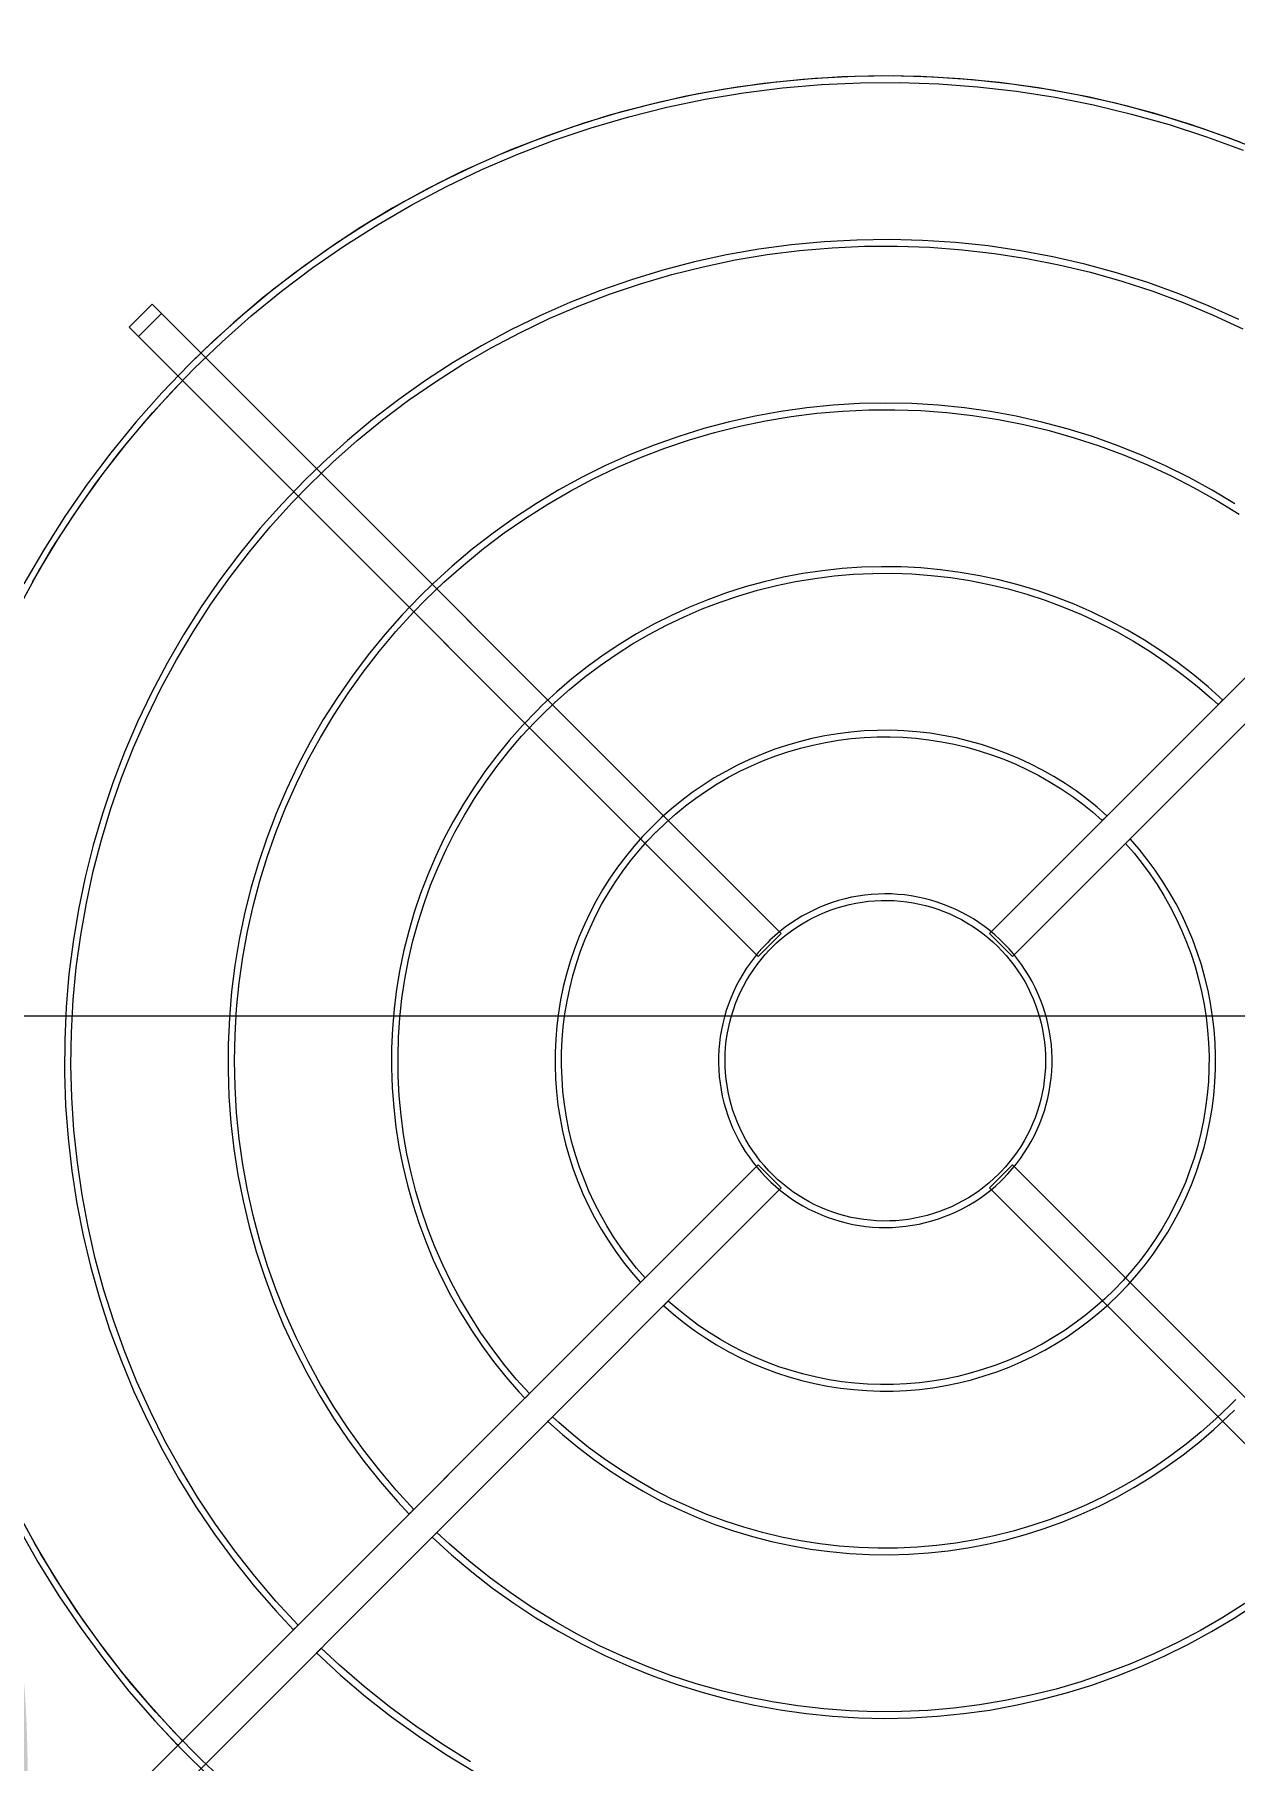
# Model space of a CAD drawing. Header units: millimetres. Extents: x -21807 to 17683, y 43568 to 60640.
# Drawn here: x -8079 to -7712, y 59233 to 59761 of the extents above; entities that cross this region are included whole.
import ezdxf

# ---------------------------------------------------------------- set-up
doc = ezdxf.new("R2010")
doc.units = ezdxf.units.MM
for name, color, linetype, lineweight in [('A-ANNO-DIMS', 7, 'Continuous', 9), ('A-ANNO-DIMS-110', 7, 'Continuous', 9), ('M-EQPM', 7, 'Continuous', 5)]:
    doc.layers.add(name, color=color, linetype=linetype, lineweight=lineweight)
doc.styles.add('Arial_1', font='arial.ttf', dxfattribs={"width": 0.8, "height": 220})
doc.dimstyles.new('AK_DIM_2_0_Arial', dxfattribs={"dimscale": 304.8, "dimtxt": 224.457068, "dimasz": 0.180446, "dimexe": 0.360892, "dimexo": 0.360892, "dimgap": 0.036089, "dimtad": 1, "dimdec": 0, "dimzin": 0, "dimdsep": 46, "dimtxsty": 'Arial_1', "dimblk1": 'OBLIQUE', "dimblk2": 'OBLIQUE', "dimsah": 1, "dimcen": 0.09, "dimadec": 0, "dimazin": 0, "dimtfac": 1, "dimtdec": 4, "dimtix": 1, "dimtmove": 0, "dimatfit": 3, "dimfxl": 1, "dimtvp": 1, "dimtolj": 1, "dimtzin": 0, "dimarcsym": 2})

# ---------------------------------------------------------------- blocks, each defined once
blk = doc.blocks.new('DanNong_VRV_1 QUẠT - OD-A-12_1-2147179-MẶT BẰNG HỆ THỐNG GIÓ THẢI')
at = {"layer": 'M-EQPM'}
for p, q in [((-178.72, 412.38), (-171.65, 419.45)), ((-171.65, 419.45), (-178.72, 412.38)), ((-171.65, 419.45), (20.68, 227.11)), ((-168.82, 416.62), (-171.65, 419.45)), ((84.32, 227.11), (276.65, 419.45)), ((-178.72, 412.38), (-175.9, 409.55)), ((13.61, 220.04), (-178.72, 412.38)), ((-168.82, 416.62), (-175.9, 409.55)), ((-168.82, 416.62), (-175.9, 409.55)), ((20.68, 227.11), (-168.82, 416.62)), ((273.82, 416.62), (84.32, 227.11)), ((283.72, 412.38), (91.39, 220.04)), ((-175.9, 409.55), (13.61, 220.04)), ((91.39, 220.04), (280.9, 409.55)), ((20.68, 227.11), (13.61, 220.04)), ((20.68, 227.11), (13.61, 220.04)), ((91.39, 220.04), (84.32, 227.11)), ((84.32, 227.11), (91.39, 220.04)), ((-178.72, -35.93), (13.61, 156.4)), ((13.61, 156.4), (-175.9, -33.1)), ((20.68, 149.33), (13.61, 156.4)), ((13.61, 156.4), (20.68, 149.33)), ((91.39, 156.4), (84.32, 149.33)), ((91.39, 156.4), (84.32, 149.33)), ((280.9, -33.1), (91.39, 156.4)), ((91.39, 156.4), (283.72, -35.93)), ((20.68, 149.33), (-171.65, -43)), ((-168.82, -40.17), (20.68, 149.33)), ((276.65, -43), (84.32, 149.33)), ((84.32, 149.33), (273.82, -40.17))]:
    blk.add_line(p, q, dxfattribs=at)
at = {"layer": 'M-EQPM', "flags": 128}
for points in [[(168.66, 465.91), (157.46, 470.33), (146.1, 474.3), (134.58, 477.81), (122.94, 480.87), (111.18, 483.45), (99.32, 485.56), (87.4, 487.19), (75.41, 488.35), (63.39, 489.03), (51.35, 489.22), (39.32, 488.93), (27.3, 488.17), (15.33, 486.92), (3.41, 485.19), (-8.42, 482.99), (-20.16, 480.32), (-31.78, 477.18), (-43.27, 473.58), (-54.61, 469.52), (-65.77, 465.01), (-76.74, 460.06), (-87.51, 454.68), (-98.05, 448.87), (-108.36, 442.64), (-118.4, 436), (-128.17, 428.97), (-137.66, 421.55), (-146.83, 413.76), (-155.69, 405.61), (-160.34, 401.06)], [(168.66, 465.91), (157.46, 470.33), (146.1, 474.3), (134.58, 477.81), (122.94, 480.87), (111.18, 483.45), (99.32, 485.56), (87.4, 487.19), (75.41, 488.35), (63.39, 489.03), (51.35, 489.22), (39.32, 488.93), (27.3, 488.17), (15.33, 486.92), (3.41, 485.19), (-8.42, 482.99), (-20.16, 480.32), (-31.78, 477.18), (-43.27, 473.58), (-54.61, 469.52), (-65.77, 465.01), (-76.74, 460.06), (-87.51, 454.68), (-98.05, 448.87), (-108.36, 442.64), (-118.4, 436), (-128.17, 428.97), (-137.66, 421.55), (-146.83, 413.76), (-155.69, 405.61), (-160.34, 401.06)], [(161.01, 468.98), (149.69, 473.1), (138.22, 476.76), (126.61, 479.96), (114.89, 482.69), (103.06, 484.95), (91.16, 486.73), (79.19, 488.04), (67.18, 488.86), (55.14, 489.21), (43.11, 489.08), (31.08, 488.46), (19.09, 487.36), (7.16, 485.79), (-4.71, 483.74), (-16.48, 481.21), (-28.14, 478.22), (-39.67, 474.76), (-51.06, 470.85), (-62.27, 466.48), (-73.31, 461.67), (-84.14, 456.42), (-94.76, 450.74), (-105.14, 444.64), (-115.27, 438.13), (-125.13, 431.22), (-134.7, 423.93), (-143.98, 416.25), (-152.94, 408.21), (-160.34, 401.06)], [(-158.92, 399.65), (-150.3, 407.93), (-141.35, 415.87), (-132.09, 423.44), (-122.54, 430.63), (-112.71, 437.44), (-102.61, 443.84), (-92.26, 449.84), (-81.68, 455.42), (-70.89, 460.57), (-59.9, 465.29), (-48.73, 469.56), (-37.4, 473.39), (-25.93, 476.75), (-14.32, 479.66), (-2.62, 482.1), (9.18, 484.07), (21.04, 485.56), (32.96, 486.58), (44.91, 487.13), (56.87, 487.19), (68.82, 486.78), (80.74, 485.89), (92.62, 484.52), (104.44, 482.68), (116.17, 480.36), (127.81, 477.58), (139.32, 474.34), (150.69, 470.64), (161.9, 466.49)], [(-158.92, 399.65), (-150.3, 407.93), (-141.35, 415.87), (-132.09, 423.44), (-122.54, 430.63), (-112.71, 437.44), (-102.61, 443.84), (-92.26, 449.84), (-81.68, 455.42), (-70.89, 460.57), (-59.9, 465.29), (-48.73, 469.56), (-37.4, 473.39), (-25.93, 476.75), (-14.32, 479.66), (-2.62, 482.1), (9.18, 484.07), (21.04, 485.56), (32.96, 486.58), (44.91, 487.13), (56.87, 487.19), (68.82, 486.78), (80.74, 485.89), (92.62, 484.52), (104.44, 482.68), (116.17, 480.36), (127.81, 477.58), (139.32, 474.34), (150.69, 470.64), (161.9, 466.49)], [(-158.92, 399.65), (-150.3, 407.93), (-141.35, 415.87), (-132.09, 423.44), (-122.54, 430.63), (-112.71, 437.44), (-102.61, 443.84), (-92.26, 449.84), (-81.68, 455.42), (-70.89, 460.57), (-59.9, 465.29), (-48.73, 469.56), (-37.4, 473.39), (-25.93, 476.75), (-14.32, 479.66), (-2.62, 482.1), (9.18, 484.07), (21.04, 485.56), (32.96, 486.58), (44.91, 487.13), (56.87, 487.19), (68.82, 486.78), (80.74, 485.89), (92.62, 484.52), (104.44, 482.68), (116.17, 480.36), (127.81, 477.58), (139.32, 474.34), (150.69, 470.64), (161.9, 466.49)], [(160.65, 414.73), (151.51, 418.87), (142.21, 422.64), (132.76, 426.04), (123.19, 429.06), (113.5, 431.7), (103.71, 433.94), (93.85, 435.79), (83.91, 437.25), (73.93, 438.31), (63.91, 438.96), (53.87, 439.22), (43.84, 439.07), (33.81, 438.53), (23.82, 437.58), (13.87, 436.23), (3.98, 434.49), (-5.83, 432.35), (-15.54, 429.82), (-25.15, 426.91), (-34.63, 423.61), (-43.98, 419.94), (-53.17, 415.9), (-62.19, 411.49), (-71.02, 406.72), (-79.66, 401.61), (-88.09, 396.15), (-96.29, 390.37), (-104.26, 384.25), (-111.97, 377.83), (-119.42, 371.1), (-124.98, 365.71)], [(-123.57, 364.29), (-116.39, 371.19), (-108.94, 377.8), (-101.23, 384.1), (-93.27, 390.09), (-85.08, 395.76), (-76.67, 401.1), (-68.05, 406.09), (-59.25, 410.74), (-50.26, 415.03), (-41.11, 418.96), (-31.8, 422.52), (-22.37, 425.7), (-12.81, 428.5), (-3.15, 430.92), (6.6, 432.96), (16.42, 434.6), (26.3, 435.84), (36.23, 436.69), (46.18, 437.14), (56.14, 437.2), (66.09, 436.85), (76.02, 436.11), (85.91, 434.97), (95.76, 433.44), (105.53, 431.51), (115.21, 429.2), (124.8, 426.5), (134.27, 423.41), (143.61, 419.96), (152.8, 416.13), (161.84, 411.93)], [(-160.34, 401.06), (-168.68, 392.38), (-176.67, 383.37), (-184.29, 374.05), (-191.53, 364.43), (-198.38, 354.53), (-204.83, 344.37), (-210.87, 333.95)], [(-212.43, 45.34), (-206.5, 34.86), (-200.16, 24.63), (-193.42, 14.66), (-186.28, 4.96), (-178.76, -4.44), (-170.87, -13.54), (-163.85, -21.05)], [(-160.34, 401.06), (-168.68, 392.38), (-176.67, 383.37), (-184.29, 374.05), (-191.53, 364.43), (-198.38, 354.53), (-204.83, 344.37), (-210.87, 333.95)], [(-212.43, 45.34), (-206.5, 34.86), (-200.16, 24.63), (-193.42, 14.66), (-186.28, 4.96), (-178.76, -4.44), (-170.87, -13.54), (-162.62, -22.31), (-154.03, -30.74)], [(-160.34, 401.06), (-168.68, 392.38), (-176.67, 383.37), (-184.29, 374.05), (-191.53, 364.43), (-198.38, 354.53), (-204.83, 344.37), (-210.87, 333.95)], [(-212.43, 45.34), (-206.5, 34.86), (-200.16, 24.63), (-193.42, 14.66), (-186.28, 4.96), (-178.76, -4.44), (-170.87, -13.54), (-162.62, -22.31), (-154.03, -30.74)], [(-147.92, -33.66), (-156.63, -25.47), (-165.01, -16.94), (-173.04, -8.08), (-180.71, 1.1), (-188, 10.58), (-194.92, 20.33), (-201.43, 30.36), (-207.54, 40.64), (-213.23, 51.16)], [(-212.18, 327.3), (-206.41, 337.78), (-200.22, 348.01), (-193.63, 357.99), (-186.65, 367.7), (-179.28, 377.12), (-171.54, 386.23), (-163.44, 395.03), (-158.92, 399.65)], [(-147.92, -33.66), (-156.63, -25.47), (-165.01, -16.94), (-173.04, -8.08), (-180.71, 1.1), (-188, 10.58), (-194.92, 20.33), (-201.43, 30.36), (-207.54, 40.64), (-213.23, 51.16)], [(-212.18, 327.3), (-206.41, 337.78), (-200.22, 348.01), (-193.63, 357.99), (-186.65, 367.7), (-179.28, 377.12), (-171.54, 386.23), (-163.44, 395.03), (-158.92, 399.65)], [(-162.43, -19.64), (-170.57, -10.88), (-178.35, -1.8), (-185.77, 7.59), (-192.8, 17.26), (-199.44, 27.21), (-205.68, 37.41), (-211.5, 47.86)], [(-208.26, 334.53), (-202.2, 344.84), (-195.73, 354.9), (-188.87, 364.7), (-181.62, 374.21), (-173.99, 383.42), (-166, 392.32), (-158.92, 399.65)], [(159.36, 358.47), (152.46, 362.6), (145.41, 366.46), (138.21, 370.03), (130.87, 373.32), (123.4, 376.3), (115.83, 378.99), (108.15, 381.37), (100.38, 383.44), (92.53, 385.2), (84.63, 386.64), (76.67, 387.76), (68.67, 388.57), (60.64, 389.06), (52.6, 389.22), (44.57, 389.07), (36.54, 388.59), (28.54, 387.79), (20.58, 386.67), (12.67, 385.24), (4.82, 383.49), (-2.95, 381.42), (-10.63, 379.05), (-18.21, 376.37), (-25.68, 373.4), (-33.02, 370.12), (-40.22, 366.56), (-47.28, 362.71), (-54.18, 358.58), (-60.91, 354.17), (-67.45, 349.51), (-73.81, 344.58), (-79.96, 339.4), (-85.9, 333.99), (-89.63, 330.35)], [(-88.21, 328.94), (-82.47, 334.45), (-76.52, 339.73), (-70.36, 344.77), (-64, 349.56), (-57.45, 354.09), (-50.73, 358.35), (-43.85, 362.34), (-36.81, 366.06), (-29.62, 369.49), (-22.31, 372.63), (-14.88, 375.47), (-7.33, 378.01), (0.3, 380.26), (8.02, 382.19), (15.82, 383.81), (23.67, 385.12), (31.56, 386.12), (39.5, 386.8), (47.45, 387.16), (55.41, 387.2), (63.36, 386.93), (71.3, 386.33), (79.2, 385.42), (87.07, 384.2), (94.88, 382.66), (102.62, 380.81), (110.28, 378.65), (117.85, 376.19), (125.31, 373.42), (132.66, 370.36), (139.88, 367.01), (146.96, 363.37), (153.89, 359.46), (160.66, 355.26)], [(-124.98, 365.71), (-131.94, 358.47), (-138.6, 350.96), (-144.95, 343.18), (-150.99, 335.16), (-156.71, 326.91), (-162.09, 318.43), (-167.12, 309.75), (-171.8, 300.87), (-176.13, 291.81), (-180.09, 282.58), (-183.68, 273.2), (-186.89, 263.69), (-189.71, 254.06), (-192.15, 244.32), (-194.2, 234.49), (-195.85, 224.59), (-197.11, 214.63), (-197.96, 204.63), (-198.42, 194.6), (-198.47, 184.56), (-198.13, 174.52), (-197.38, 164.51), (-196.23, 154.54), (-194.68, 144.62), (-192.74, 134.77), (-190.41, 125.01), (-187.69, 115.34), (-184.58, 105.8), (-181.09, 96.38), (-177.23, 87.11), (-173.01, 78.01), (-168.42, 69.08), (-163.48, 60.34), (-158.19, 51.8), (-152.57, 43.49), (-146.62, 35.4), (-140.35, 27.56), (-133.77, 19.98), (-128.48, 14.31)], [(-127.07, 15.72), (-133.82, 23.04), (-140.28, 30.63), (-146.43, 38.46), (-152.26, 46.54), (-157.76, 54.84), (-162.93, 63.35), (-167.75, 72.07), (-172.22, 80.97), (-176.33, 90.04), (-180.07, 99.27), (-183.44, 108.64), (-186.43, 118.14), (-189.05, 127.75), (-191.27, 137.46), (-193.11, 147.25), (-194.55, 157.1), (-195.59, 167), (-196.24, 176.94), (-196.5, 186.9), (-196.35, 196.86), (-195.81, 206.8), (-194.86, 216.72), (-193.53, 226.59), (-191.8, 236.39), (-189.67, 246.12), (-187.17, 255.76), (-184.27, 265.29), (-181, 274.7), (-177.36, 283.97), (-173.34, 293.08), (-168.97, 302.03), (-164.24, 310.8), (-159.17, 319.36), (-153.75, 327.72), (-148.01, 335.86), (-141.95, 343.76), (-135.57, 351.41), (-128.89, 358.8), (-123.57, 364.29)], [(155.68, 298.47), (151.19, 302.51), (146.54, 306.37), (141.74, 310.03), (136.8, 313.5), (131.72, 316.77), (126.51, 319.84), (121.19, 322.69), (115.76, 325.33), (110.23, 327.75), (104.6, 329.95), (98.89, 331.92), (93.11, 333.66), (87.26, 335.17), (81.36, 336.44), (75.41, 337.48), (69.42, 338.27), (63.4, 338.83), (57.37, 339.14), (51.33, 339.22), (45.3, 339.05), (39.27, 338.64), (33.27, 337.99), (27.29, 337.1), (21.36, 335.98), (15.48, 334.61), (9.65, 333.02), (3.9, 331.19), (-1.78, 329.13), (-7.37, 326.84), (-12.87, 324.34), (-18.26, 321.62), (-23.54, 318.68), (-28.69, 315.53), (-33.72, 312.19), (-38.61, 308.64), (-43.35, 304.9), (-47.94, 300.97), (-52.37, 296.87), (-54.27, 295)], [(-52.86, 293.58), (-48.56, 297.71), (-44.1, 301.66), (-39.49, 305.44), (-34.73, 309.02), (-29.83, 312.41), (-24.8, 315.61), (-19.64, 318.59), (-14.37, 321.38), (-8.99, 323.94), (-3.51, 326.29), (2.05, 328.42), (7.7, 330.33), (13.42, 332.01), (19.2, 333.45), (25.03, 334.67), (30.91, 335.65), (36.82, 336.4), (42.76, 336.9), (48.72, 337.17), (54.68, 337.21), (60.63, 337), (66.57, 336.56), (72.5, 335.87), (78.38, 334.96), (84.23, 333.8), (90.03, 332.42), (95.76, 330.8), (101.43, 328.96), (107.02, 326.89), (112.52, 324.6), (117.93, 322.09), (123.23, 319.37), (128.42, 316.43), (133.48, 313.29), (138.42, 309.96), (143.22, 306.42), (147.87, 302.7), (152.37, 298.8), (154.26, 297.06)], [(-89.63, 330.35), (-95.2, 324.55), (-100.53, 318.54), (-105.62, 312.31), (-110.46, 305.89), (-115.03, 299.28), (-119.34, 292.49), (-123.37, 285.54), (-127.12, 278.43), (-130.59, 271.17), (-133.76, 263.78), (-136.63, 256.28), (-139.2, 248.66), (-141.46, 240.94), (-143.42, 233.14), (-145.06, 225.27), (-146.38, 217.34), (-147.38, 209.37), (-148.07, 201.36), (-148.44, 193.33), (-148.48, 185.29), (-148.2, 177.25), (-147.6, 169.24), (-146.68, 161.25), (-145.44, 153.31), (-143.89, 145.42), (-142.02, 137.6), (-139.84, 129.86), (-137.35, 122.22), (-134.56, 114.68), (-131.47, 107.25), (-128.09, 99.96), (-124.41, 92.81), (-120.45, 85.81), (-116.22, 78.98), (-111.72, 72.32), (-106.95, 65.84), (-101.93, 59.57), (-96.66, 53.49), (-93.12, 49.67)], [(-91.71, 51.09), (-97.07, 56.96), (-102.2, 63.05), (-107.08, 69.34), (-111.71, 75.81), (-116.08, 82.47), (-120.17, 89.3), (-123.99, 96.28), (-127.52, 103.41), (-130.77, 110.68), (-133.72, 118.07), (-136.38, 125.57), (-138.74, 133.18), (-140.78, 140.87), (-142.52, 148.63), (-143.95, 156.47), (-145.06, 164.35), (-145.86, 172.27), (-146.34, 180.21), (-146.5, 188.17), (-146.34, 196.13), (-145.87, 204.07), (-145.08, 211.99), (-143.97, 219.87), (-142.54, 227.71), (-140.81, 235.47), (-138.76, 243.17), (-136.41, 250.77), (-133.76, 258.27), (-130.81, 265.67), (-127.57, 272.94), (-124.04, 280.07), (-120.22, 287.06), (-116.13, 293.88), (-111.77, 300.54), (-107.15, 307.02), (-102.27, 313.31), (-97.14, 319.4), (-91.78, 325.28), (-88.21, 328.94)], [(-54.27, 295), (-58.46, 290.64), (-62.46, 286.12), (-66.29, 281.45), (-69.92, 276.62), (-73.36, 271.65), (-76.59, 266.56), (-79.62, 261.33), (-82.44, 255.99), (-85.04, 250.54), (-87.42, 244.99), (-89.58, 239.35), (-91.51, 233.62), (-93.21, 227.83), (-94.68, 221.97), (-95.91, 216.06), (-96.91, 210.1), (-97.66, 204.11), (-98.18, 198.09), (-98.45, 192.06), (-98.48, 186.02), (-98.27, 179.98), (-97.82, 173.96), (-97.13, 167.96), (-96.2, 161.99), (-95.04, 156.07), (-93.63, 150.19), (-91.99, 144.38), (-90.13, 138.64), (-88.03, 132.97), (-85.71, 127.4), (-83.16, 121.92), (-80.4, 116.55), (-77.43, 111.29), (-74.25, 106.15), (-70.87, 101.15), (-67.29, 96.29), (-63.51, 91.57), (-59.56, 87.01), (-57.75, 85.04)], [(-56.34, 86.46), (-60.32, 90.89), (-64.12, 95.48), (-67.73, 100.22), (-71.16, 105.1), (-74.38, 110.11), (-77.41, 115.25), (-80.22, 120.5), (-82.82, 125.86), (-85.21, 131.32), (-87.37, 136.87), (-89.31, 142.51), (-91.03, 148.22), (-92.51, 153.99), (-93.77, 159.81), (-94.79, 165.69), (-95.57, 171.59), (-96.12, 177.53), (-96.42, 183.48), (-96.5, 189.44), (-96.33, 195.4), (-95.92, 201.34), (-95.28, 207.27), (-94.4, 213.16), (-93.28, 219.02), (-91.94, 224.82), (-90.36, 230.57), (-88.55, 236.25), (-86.52, 241.85), (-84.26, 247.36), (-81.79, 252.79), (-79.1, 258.1), (-76.2, 263.31), (-73.09, 268.4), (-69.78, 273.36), (-66.28, 278.18), (-62.59, 282.86), (-58.71, 287.38), (-54.66, 291.75), (-52.86, 293.58)], [(120.29, 263.09), (117.25, 265.74), (114.09, 268.27), (110.84, 270.67), (107.5, 272.93), (104.07, 275.06), (100.56, 277.06), (96.96, 278.91), (93.3, 280.61), (89.58, 282.17), (85.79, 283.58), (81.95, 284.83), (78.06, 285.93), (74.13, 286.88), (70.17, 287.66), (66.18, 288.29), (62.17, 288.76), (58.14, 289.06), (54.1, 289.21), (50.06, 289.19), (46.03, 289.01), (42, 288.68), (37.99, 288.18), (34.01, 287.52), (30.05, 286.7), (26.13, 285.72), (22.25, 284.59), (18.43, 283.3), (14.65, 281.86), (10.94, 280.27), (7.29, 278.54), (3.71, 276.66), (0.22, 274.64), (-3.2, 272.48), (-6.52, 270.18), (-9.75, 267.76), (-12.88, 265.2), (-15.91, 262.53), (-18.83, 259.73), (-18.92, 259.64)], [(-17.5, 258.23), (-14.65, 260.97), (-11.69, 263.6), (-8.62, 266.1), (-5.46, 268.48), (-2.2, 270.74), (1.14, 272.86), (4.57, 274.85), (8.07, 276.69), (11.64, 278.4), (15.28, 279.96), (18.98, 281.38), (22.73, 282.64), (26.53, 283.76), (30.37, 284.72), (34.25, 285.53), (38.16, 286.18), (42.08, 286.67), (46.03, 287.01), (49.99, 287.19), (53.95, 287.21), (57.9, 287.07), (61.85, 286.78), (65.79, 286.33), (69.7, 285.72), (73.58, 284.95), (77.43, 284.03), (81.25, 282.96), (85.01, 281.73), (88.72, 280.36), (92.38, 278.83), (95.97, 277.17), (99.49, 275.36), (102.94, 273.41), (106.31, 271.32), (109.59, 269.11), (112.78, 266.76), (115.87, 264.29), (118.86, 261.69), (118.88, 261.67)], [(159.66, 84.69), (157.86, 82.86)], [(-18.92, 259.64), (-21.72, 256.73), (-24.4, 253.7), (-26.95, 250.58), (-29.38, 247.35), (-31.68, 244.03), (-33.85, 240.62), (-35.87, 237.12), (-37.76, 233.55), (-39.5, 229.9), (-41.09, 226.19), (-42.54, 222.42), (-43.83, 218.59), (-44.96, 214.71), (-45.95, 210.8), (-46.77, 206.84), (-47.43, 202.86), (-47.94, 198.85), (-48.28, 194.82), (-48.47, 190.79), (-48.49, 186.75), (-48.35, 182.71), (-48.05, 178.68), (-47.59, 174.67), (-46.96, 170.68), (-46.18, 166.71), (-45.24, 162.78), (-44.15, 158.9), (-42.9, 155.05), (-41.5, 151.27), (-39.94, 147.54), (-38.24, 143.87), (-36.4, 140.28), (-34.41, 136.76), (-32.28, 133.33), (-30.02, 129.98), (-27.62, 126.73), (-25.1, 123.57), (-22.45, 120.52), (-22.37, 120.43)], [(-20.95, 121.84), (-23.55, 124.83), (-26.02, 127.93), (-28.37, 131.11), (-30.59, 134.39), (-32.67, 137.76), (-34.62, 141.21), (-36.43, 144.73), (-38.1, 148.32), (-39.62, 151.97), (-41, 155.69), (-42.23, 159.45), (-43.3, 163.26), (-44.22, 167.11), (-44.99, 171), (-45.6, 174.91), (-46.05, 178.84), (-46.35, 182.79), (-46.49, 186.75), (-46.47, 190.71), (-46.29, 194.67), (-45.95, 198.61), (-45.46, 202.54), (-44.81, 206.45), (-44, 210.32), (-43.04, 214.16), (-41.93, 217.96), (-40.66, 221.72), (-39.25, 225.41), (-37.69, 229.05), (-35.98, 232.63), (-34.14, 236.13), (-32.15, 239.56), (-30.03, 242.9), (-27.78, 246.16), (-25.4, 249.32), (-22.89, 252.39), (-20.27, 255.35), (-17.52, 258.21), (-17.5, 258.23)], [(125.95, 254.6), (128.55, 251.61), (131.02, 248.52), (133.37, 245.33), (135.59, 242.05), (137.67, 238.69), (139.62, 235.24), (141.43, 231.72), (143.1, 228.13), (144.62, 224.47), (146, 220.76), (147.23, 216.99), (148.3, 213.18), (149.22, 209.33), (149.99, 205.45), (150.6, 201.53), (151.05, 197.6), (151.35, 193.65), (151.49, 189.69), (151.47, 185.74), (151.29, 181.78), (150.95, 177.83), (150.46, 173.91), (149.81, 170), (149, 166.12), (148.04, 162.28), (146.93, 158.48), (145.66, 154.73), (144.25, 151.03), (142.69, 147.39), (140.98, 143.82), (139.14, 140.31), (137.15, 136.89), (135.03, 133.54), (132.78, 130.29), (130.4, 127.12), (127.89, 124.06), (125.27, 121.09), (122.52, 118.24), (122.5, 118.22)], [(123.92, 116.8), (126.72, 119.72), (129.4, 122.74), (131.95, 125.87), (134.38, 129.1), (136.68, 132.42), (138.85, 135.83), (140.87, 139.32), (142.76, 142.9), (144.5, 146.54), (146.09, 150.25), (147.54, 154.03), (148.83, 157.85), (149.96, 161.73), (150.95, 165.65), (151.77, 169.6), (152.43, 173.59), (152.94, 177.6), (153.28, 181.62), (153.47, 185.66), (153.49, 189.7), (153.35, 193.73), (153.05, 197.76), (152.59, 201.78), (151.96, 205.77), (151.18, 209.73), (150.24, 213.66), (149.15, 217.55), (147.9, 221.39), (146.5, 225.18), (144.94, 228.91), (143.24, 232.57), (141.4, 236.17), (139.41, 239.68), (137.28, 243.12), (135.02, 246.46), (132.62, 249.72), (130.1, 252.87), (127.45, 255.92), (127.37, 256.02)], [(88.56, 152.16), (89.98, 153.63), (91.33, 155.16), (92.62, 156.74), (93.85, 158.37), (95.01, 160.04), (96.1, 161.77), (97.12, 163.53), (98.08, 165.33), (98.95, 167.18), (99.76, 169.05), (100.49, 170.96), (101.14, 172.89), (101.71, 174.85), (102.21, 176.82), (102.63, 178.82), (102.96, 180.83), (103.22, 182.86), (103.39, 184.89), (103.48, 186.93), (103.49, 188.97), (103.42, 191.01), (103.27, 193.04), (103.04, 195.07), (102.72, 197.08), (102.33, 199.08), (101.86, 201.07), (101.3, 203.03), (100.67, 204.97), (99.96, 206.88), (99.18, 208.77), (98.32, 210.62), (97.39, 212.43), (96.38, 214.21), (95.31, 215.94), (94.17, 217.63), (92.96, 219.27), (91.68, 220.87), (90.35, 222.41), (88.95, 223.89), (87.49, 225.32), (85.98, 226.69), (84.42, 228), (82.8, 229.25), (81.14, 230.42), (79.43, 231.54), (77.67, 232.58), (75.88, 233.55), (74.05, 234.45), (72.18, 235.27), (70.28, 236.02), (68.36, 236.69), (66.41, 237.29), (64.43, 237.81), (62.44, 238.24), (60.43, 238.6), (58.41, 238.88), (56.38, 239.07), (54.35, 239.19), (52.31, 239.22), (50.27, 239.17), (48.23, 239.04), (46.2, 238.83), (44.18, 238.54), (42.18, 238.17), (40.19, 237.71), (38.22, 237.18), (36.27, 236.57), (34.35, 235.88), (32.46, 235.12), (30.6, 234.28), (28.78, 233.37), (26.99, 232.38), (25.25, 231.33), (23.54, 230.2), (21.89, 229.01), (20.28, 227.76), (18.73, 226.44), (17.22, 225.06), (16.44, 224.28)], [(17.85, 222.87), (19.27, 224.23), (20.73, 225.53), (22.25, 226.77), (23.81, 227.95), (25.43, 229.06), (27.08, 230.11), (28.78, 231.1), (30.51, 232.01), (32.28, 232.86), (34.08, 233.63), (35.91, 234.33), (37.77, 234.96), (39.65, 235.51), (41.55, 235.98), (43.47, 236.38), (45.4, 236.71), (47.35, 236.95), (49.3, 237.12), (51.26, 237.21), (53.22, 237.22), (55.17, 237.15), (57.13, 237), (59.08, 236.78), (61.01, 236.48), (62.93, 236.1), (64.84, 235.64), (66.73, 235.11), (68.59, 234.51), (70.43, 233.82), (72.24, 233.07), (74.02, 232.25), (75.76, 231.35), (77.47, 230.39), (79.13, 229.35), (80.76, 228.26), (82.33, 227.09), (83.86, 225.87), (85.34, 224.59), (86.77, 223.24), (88.15, 221.84), (89.46, 220.39), (90.72, 218.89), (91.91, 217.34), (93.05, 215.74), (94.11, 214.09), (95.12, 212.41), (96.05, 210.68), (96.91, 208.92), (97.7, 207.13), (98.42, 205.31), (99.07, 203.46), (99.64, 201.58), (100.14, 199.69), (100.56, 197.77), (100.9, 195.84), (101.17, 193.9), (101.36, 191.95), (101.47, 190), (101.5, 188.04), (101.45, 186.08), (101.33, 184.12), (101.12, 182.17), (100.84, 180.23), (100.49, 178.31), (100.05, 176.39), (99.54, 174.5), (98.95, 172.63), (98.29, 170.79), (97.56, 168.97), (96.75, 167.18), (95.88, 165.43), (94.93, 163.71), (93.92, 162.04), (92.84, 160.4), (91.69, 158.81), (90.48, 157.27), (89.22, 155.77), (87.89, 154.33), (87.15, 153.57)], [(16.44, 224.28), (15.02, 222.81), (13.67, 221.29), (12.38, 219.71), (11.15, 218.08), (9.99, 216.4), (8.9, 214.68), (7.88, 212.91), (6.92, 211.11), (6.05, 209.27), (5.24, 207.39), (4.51, 205.49), (3.86, 203.56), (3.29, 201.6), (2.79, 199.62), (2.37, 197.62), (2.04, 195.61), (1.78, 193.59), (1.61, 191.56), (1.52, 189.52), (1.51, 187.48), (1.58, 185.44), (1.73, 183.41), (1.96, 181.38), (2.28, 179.36), (2.67, 177.36), (3.14, 175.38), (3.7, 173.41), (4.33, 171.47), (5.04, 169.56), (5.82, 167.68), (6.68, 165.83), (7.61, 164.01), (8.62, 162.24), (9.69, 160.5), (10.83, 158.81), (12.04, 157.17), (13.32, 155.58), (14.65, 154.04), (16.05, 152.55), (17.51, 151.12), (19.02, 149.75), (20.58, 148.44), (22.2, 147.2), (23.86, 146.02), (25.57, 144.91), (27.33, 143.87), (29.12, 142.9), (30.95, 142), (32.82, 141.17), (34.72, 140.42), (36.64, 139.75), (38.59, 139.16), (40.57, 138.64), (42.56, 138.2), (44.57, 137.84), (46.59, 137.57), (48.62, 137.37), (50.65, 137.26), (52.69, 137.22), (54.73, 137.27), (56.77, 137.4), (58.8, 137.61), (60.82, 137.91), (62.82, 138.28), (64.81, 138.73), (66.78, 139.26), (68.73, 139.87), (70.65, 140.56), (72.54, 141.32), (74.4, 142.16), (76.22, 143.08), (78.01, 144.06), (79.75, 145.12), (81.46, 146.24), (83.11, 147.43), (84.72, 148.69), (86.27, 150.01), (87.78, 151.39), (88.56, 152.16)], [(87.15, 153.57), (85.73, 152.22), (84.27, 150.92), (82.75, 149.68), (81.19, 148.5), (79.57, 147.38), (77.92, 146.33), (76.22, 145.35), (74.49, 144.43), (72.72, 143.59), (70.92, 142.82), (69.09, 142.12), (67.23, 141.49), (65.35, 140.94), (63.45, 140.46), (61.53, 140.06), (59.6, 139.74), (57.65, 139.49), (55.7, 139.33), (53.74, 139.24), (51.78, 139.23), (49.83, 139.3), (47.87, 139.44), (45.92, 139.67), (43.99, 139.97), (42.07, 140.35), (40.16, 140.8), (38.27, 141.33), (36.41, 141.94), (34.57, 142.62), (32.76, 143.37), (30.98, 144.2), (29.24, 145.09), (27.53, 146.06), (25.87, 147.09), (24.24, 148.19), (22.67, 149.35), (21.14, 150.58), (19.66, 151.86), (18.23, 153.2), (16.85, 154.6), (15.54, 156.05), (14.28, 157.56), (13.09, 159.11), (11.95, 160.71), (10.89, 162.35), (9.88, 164.04), (8.95, 165.76), (8.09, 167.52), (7.3, 169.31), (6.58, 171.14), (5.93, 172.99), (5.36, 174.86), (4.86, 176.76), (4.44, 178.67), (4.1, 180.6), (3.83, 182.54), (3.64, 184.49), (3.53, 186.45), (3.5, 188.41), (3.55, 190.37), (3.67, 192.32), (3.88, 194.27), (4.16, 196.21), (4.51, 198.14), (4.95, 200.05), (5.46, 201.94), (6.05, 203.81), (6.71, 205.66), (7.44, 207.48), (8.25, 209.26), (9.12, 211.01), (10.07, 212.73), (11.08, 214.41), (12.16, 216.04), (13.31, 217.63), (14.52, 219.18), (15.78, 220.67), (17.11, 222.11), (17.85, 222.87)], [(-15.29, 113.36), (-12.25, 110.71), (-9.09, 108.18), (-5.84, 105.78), (-2.5, 103.51), (0.93, 101.38), (4.44, 99.39), (8.04, 97.54), (11.7, 95.83), (15.42, 94.27), (19.21, 92.87), (23.05, 91.61), (26.94, 90.51), (30.87, 89.57), (34.83, 88.78), (38.82, 88.15), (42.83, 87.69), (46.86, 87.38), (50.9, 87.24), (54.94, 87.25), (58.97, 87.43), (63, 87.77), (67.01, 88.27), (70.99, 88.93), (74.95, 89.75), (78.87, 90.73), (82.75, 91.86), (86.57, 93.14), (90.35, 94.58), (94.06, 96.17), (97.71, 97.91), (101.29, 99.79), (104.78, 101.81), (108.2, 103.97), (111.52, 106.26), (114.75, 108.69), (117.88, 111.24), (120.91, 113.92), (123.83, 116.71), (123.92, 116.8)], [(122.5, 118.22), (119.65, 115.48), (116.69, 112.85), (113.62, 110.34), (110.46, 107.96), (107.2, 105.71), (103.86, 103.59), (100.43, 101.6), (96.93, 99.75), (93.36, 98.05), (89.72, 96.48), (86.02, 95.07), (82.27, 93.8), (78.47, 92.69), (74.63, 91.73), (70.75, 90.92), (66.84, 90.27), (62.92, 89.77), (58.97, 89.43), (55.01, 89.25), (51.05, 89.23), (47.1, 89.37), (43.15, 89.67), (39.21, 90.12), (35.3, 90.73), (31.42, 91.49), (27.57, 92.41), (23.75, 93.49), (19.99, 94.71), (16.28, 96.09), (12.62, 97.61), (9.03, 99.28), (5.51, 101.09), (2.06, 103.04), (-1.31, 105.12), (-4.59, 107.34), (-7.78, 109.69), (-10.87, 112.16), (-13.86, 114.75), (-13.88, 114.77)], [(-50.68, 77.97), (-46.19, 73.93), (-41.54, 70.08), (-36.74, 66.41), (-31.8, 62.94), (-26.72, 59.67), (-21.51, 56.61), (-16.19, 53.75), (-10.76, 51.11), (-5.23, 48.69), (0.4, 46.5), (6.11, 44.53), (11.89, 42.79), (17.74, 41.28), (23.64, 40.01), (29.59, 38.97), (35.58, 38.17), (41.6, 37.62), (47.63, 37.3), (53.67, 37.23), (59.7, 37.39), (65.73, 37.8), (71.73, 38.45), (77.71, 39.34), (83.64, 40.47), (89.52, 41.83), (95.35, 43.43), (101.1, 45.26), (106.78, 47.32), (112.37, 49.6), (117.87, 52.11), (123.26, 54.83), (128.54, 57.76), (133.69, 60.91), (138.72, 64.26), (143.61, 67.81), (148.35, 71.55), (152.94, 75.47), (157.37, 79.58), (159.27, 81.45)], [(157.86, 82.86), (153.56, 78.73), (149.1, 74.78), (144.49, 71.01), (139.73, 67.42), (134.83, 64.03), (129.8, 60.84), (124.64, 57.85), (119.37, 55.07), (113.99, 52.5), (108.51, 50.15), (102.95, 48.02), (97.3, 46.12), (91.58, 44.44), (85.8, 42.99), (79.97, 41.78), (74.09, 40.79), (68.18, 40.05), (62.24, 39.54), (56.28, 39.27), (50.32, 39.24), (44.37, 39.44), (38.43, 39.89), (32.5, 40.57), (26.62, 41.49), (20.77, 42.64), (14.97, 44.03), (9.24, 45.64), (3.57, 47.49), (-2.02, 49.56), (-7.52, 51.85), (-12.93, 54.36), (-18.23, 57.08), (-23.42, 60.01), (-28.48, 63.15), (-33.42, 66.49), (-38.22, 70.02), (-42.87, 73.74), (-47.37, 77.65), (-49.26, 79.39)], [(162.45, 22.36), (155.73, 18.09), (148.85, 14.1), (141.81, 10.39), (134.62, 6.96), (127.31, 3.82), (119.88, 0.98), (112.33, -1.57), (104.7, -3.81), (96.98, -5.74), (89.18, -7.37), (81.33, -8.68), (73.44, -9.67), (65.5, -10.35), (57.55, -10.71), (49.59, -10.76), (41.64, -10.48), (33.7, -9.89), (25.8, -8.98), (17.93, -7.75), (10.12, -6.21), (2.38, -4.36), (-5.28, -2.2), (-12.85, 0.26), (-20.31, 3.02), (-27.66, 6.08), (-34.88, 9.43), (-41.96, 13.07), (-48.89, 16.99), (-55.66, 21.18), (-62.25, 25.64), (-68.66, 30.36), (-74.88, 35.33), (-80.89, 40.55), (-84.63, 44.02)], [(-86.05, 42.6), (-80.11, 37.18), (-73.97, 32), (-67.62, 27.06), (-61.08, 22.39), (-54.36, 17.98), (-47.46, 13.84), (-40.41, 9.98), (-33.21, 6.41), (-25.87, 3.13), (-18.4, 0.14), (-10.83, -2.54), (-3.15, -4.92), (4.62, -6.99), (12.47, -8.75), (20.37, -10.19), (28.33, -11.32), (36.33, -12.13), (44.36, -12.61), (52.4, -12.78), (60.43, -12.62), (68.46, -12.14), (76.46, -11.34), (84.42, -10.23), (92.33, -8.79), (100.18, -7.04), (107.95, -4.98), (115.63, -2.61), (123.21, 0.07), (130.68, 3.05), (138.02, 6.32), (145.22, 9.89), (152.28, 13.74), (159.18, 17.87), (165.91, 22.27)], [(-121.41, 7.24), (-114.04, 0.43), (-106.39, -6.08), (-98.5, -12.28), (-90.36, -18.16), (-81.99, -23.71), (-73.41, -28.91)], [(-74.37, -26.03), (-82.83, -20.79), (-91.08, -15.21), (-99.1, -9.31), (-106.88, -3.09), (-114.4, 3.44), (-120, 8.65)]]:
    blk.add_lwpolyline(points, dxfattribs=at)
at = {"layer": 'M-EQPM'}
for points in [[(155.68, 298.47), (155.68, 298.47), (155.66, 298.45), (155.55, 298.35), (155.39, 298.19), (155.19, 297.99), (154.97, 297.77), (154.75, 297.54), (154.55, 297.34), (154.39, 297.18), (154.29, 297.08), (154.26, 297.06), (154.26, 297.06)], [(154.26, 297.06), (154.26, 297.06), (154.29, 297.08), (154.39, 297.18), (154.55, 297.34), (154.75, 297.54), (154.97, 297.77), (155.19, 297.99), (155.39, 298.19), (155.55, 298.35), (155.66, 298.45), (155.68, 298.47), (155.68, 298.47)], [(120.29, 263.09), (120.29, 263.09), (120.27, 263.07), (120.17, 262.96), (120.01, 262.8), (119.81, 262.6), (119.59, 262.38), (119.36, 262.16), (119.16, 261.96), (119, 261.8), (118.9, 261.7), (118.88, 261.67), (118.88, 261.67)], [(118.88, 261.67), (118.88, 261.67), (118.9, 261.7), (119, 261.8), (119.16, 261.96), (119.36, 262.16), (119.59, 262.38), (119.81, 262.6), (120.01, 262.8), (120.17, 262.96), (120.27, 263.07), (120.29, 263.09), (120.29, 263.09)], [(125.95, 254.6), (125.95, 254.6), (125.97, 254.62), (126.08, 254.73), (126.23, 254.89), (126.44, 255.09), (126.66, 255.31), (126.88, 255.53), (127.08, 255.73), (127.24, 255.89), (127.34, 255.99), (127.37, 256.02), (127.37, 256.02)], [(127.37, 256.02), (127.37, 256.02), (127.34, 255.99), (127.24, 255.89), (127.08, 255.73), (126.88, 255.53), (126.66, 255.31), (126.44, 255.09), (126.23, 254.89), (126.08, 254.73), (125.97, 254.62), (125.95, 254.6), (125.95, 254.6)], [(-20.95, 121.84), (-20.95, 121.84), (-20.97, 121.82), (-21.08, 121.72), (-21.23, 121.56), (-21.44, 121.36), (-21.66, 121.14), (-21.88, 120.91), (-22.08, 120.71), (-22.24, 120.55), (-22.34, 120.45), (-22.37, 120.43), (-22.37, 120.43)], [(-22.37, 120.43), (-22.37, 120.43), (-22.34, 120.45), (-22.24, 120.55), (-22.08, 120.71), (-21.88, 120.91), (-21.66, 121.14), (-21.44, 121.36), (-21.23, 121.56), (-21.08, 121.72), (-20.97, 121.82), (-20.95, 121.84), (-20.95, 121.84)], [(-15.29, 113.36), (-15.29, 113.36), (-15.27, 113.38), (-15.17, 113.48), (-15.01, 113.64), (-14.81, 113.84), (-14.59, 114.06), (-14.36, 114.29), (-14.16, 114.49), (-14, 114.65), (-13.9, 114.75), (-13.88, 114.77), (-13.88, 114.77)], [(-13.88, 114.77), (-13.88, 114.77), (-13.9, 114.75), (-14, 114.65), (-14.16, 114.49), (-14.36, 114.29), (-14.59, 114.06), (-14.81, 113.84), (-15.01, 113.64), (-15.17, 113.48), (-15.27, 113.38), (-15.29, 113.36), (-15.29, 113.36)], [(-56.34, 86.46), (-56.34, 86.46), (-56.36, 86.44), (-56.46, 86.33), (-56.62, 86.17), (-56.82, 85.97), (-57.04, 85.75), (-57.26, 85.53), (-57.47, 85.33), (-57.62, 85.17), (-57.73, 85.07), (-57.75, 85.04), (-57.75, 85.04)], [(-57.75, 85.04), (-57.75, 85.04), (-57.73, 85.07), (-57.62, 85.17), (-57.47, 85.33), (-57.26, 85.53), (-57.04, 85.75), (-56.82, 85.97), (-56.62, 86.17), (-56.46, 86.33), (-56.36, 86.44), (-56.34, 86.46), (-56.34, 86.46)], [(-50.68, 77.97), (-50.68, 77.97), (-50.66, 78), (-50.55, 78.1), (-50.39, 78.26), (-50.19, 78.46), (-49.97, 78.68), (-49.75, 78.9), (-49.55, 79.1), (-49.39, 79.26), (-49.29, 79.36), (-49.26, 79.39), (-49.26, 79.39)], [(-49.26, 79.39), (-49.26, 79.39), (-49.29, 79.36), (-49.39, 79.26), (-49.55, 79.1), (-49.75, 78.9), (-49.97, 78.68), (-50.19, 78.46), (-50.39, 78.26), (-50.55, 78.1), (-50.66, 78), (-50.68, 77.97), (-50.68, 77.97)], [(-91.71, 51.09), (-91.71, 51.09), (-91.73, 51.07), (-91.83, 50.96), (-91.99, 50.8), (-92.19, 50.6), (-92.41, 50.38), (-92.63, 50.16), (-92.84, 49.96), (-92.99, 49.8), (-93.1, 49.7), (-93.12, 49.67), (-93.12, 49.67)], [(-93.12, 49.67), (-93.12, 49.67), (-93.1, 49.7), (-92.99, 49.8), (-92.84, 49.96), (-92.63, 50.16), (-92.41, 50.38), (-92.19, 50.6), (-91.99, 50.8), (-91.83, 50.96), (-91.73, 51.07), (-91.71, 51.09), (-91.71, 51.09)], [(-86.05, 42.6), (-86.05, 42.6), (-86.03, 42.63), (-85.92, 42.73), (-85.76, 42.89), (-85.56, 43.09), (-85.34, 43.31), (-85.12, 43.53), (-84.92, 43.73), (-84.76, 43.89), (-84.66, 43.99), (-84.63, 44.02), (-84.63, 44.02)], [(-84.63, 44.02), (-84.63, 44.02), (-84.66, 43.99), (-84.76, 43.89), (-84.92, 43.73), (-85.12, 43.53), (-85.34, 43.31), (-85.56, 43.09), (-85.76, 42.89), (-85.92, 42.73), (-86.03, 42.63), (-86.05, 42.6), (-86.05, 42.6)], [(-127.07, 15.72), (-127.07, 15.72), (-127.09, 15.7), (-127.2, 15.6), (-127.35, 15.44), (-127.55, 15.24), (-127.78, 15.02), (-128, 14.79), (-128.2, 14.59), (-128.36, 14.44), (-128.46, 14.33), (-128.48, 14.31), (-128.48, 14.31)], [(-128.48, 14.31), (-128.48, 14.31), (-128.46, 14.33), (-128.36, 14.44), (-128.2, 14.59), (-128, 14.79), (-127.78, 15.02), (-127.55, 15.24), (-127.35, 15.44), (-127.2, 15.6), (-127.09, 15.7), (-127.07, 15.72), (-127.07, 15.72)], [(-121.41, 7.24), (-121.41, 7.24), (-121.39, 7.26), (-121.29, 7.36), (-121.13, 7.52), (-120.93, 7.72), (-120.71, 7.95), (-120.48, 8.17), (-120.28, 8.37), (-120.12, 8.53), (-120.02, 8.63), (-120, 8.65), (-120, 8.65)], [(-120, 8.65), (-120, 8.65), (-120.02, 8.63), (-120.12, 8.53), (-120.28, 8.37), (-120.48, 8.17), (-120.71, 7.95), (-120.93, 7.72), (-121.13, 7.52), (-121.29, 7.36), (-121.39, 7.26), (-121.41, 7.24), (-121.41, 7.24)], [(-163.85, -21.05), (-163.84, -21.05), (-163.82, -21.03), (-163.72, -20.93), (-163.56, -20.77), (-163.36, -20.57), (-163.14, -20.34), (-162.92, -20.12), (-162.72, -19.92), (-162.56, -19.76), (-162.45, -19.66), (-162.43, -19.64), (-162.43, -19.64)], [(-162.43, -19.64), (-162.43, -19.64), (-162.45, -19.66), (-162.56, -19.76), (-162.72, -19.92), (-162.92, -20.12), (-163.14, -20.34), (-163.36, -20.57), (-163.56, -20.77), (-163.72, -20.93), (-163.82, -21.03), (-163.84, -21.05), (-163.85, -21.05)]]:
    blk.add_open_spline(points, degree=3, dxfattribs=at)
blk = doc.blocks.new('AK-SGS-M3-Hrvt_rvt-1-MẶT BẰNG HỆ THỐNG GIÓ THẢI')
at = {"layer": 'M-EQPM', "color": 34, "lineweight": 25, "true_color": 0x994c00}
blk.add_blockref('DanNong_VRV_1 QUẠT - OD-A-12_1-2147179-MẶT BẰNG HỆ THỐNG GIÓ THẢI', (-7870.9, 59258.71), dxfattribs=at)
blk = doc.blocks.new('DIMBLOCK2-MẶT BẰNG HỆ THỐNG GIÓ THẢI')
at = {"layer": 'A-ANNO-DIMS-110'}
for p, q in [((-12198.59, 59041.11), (-12198.59, 59151.11)), ((-4498.59, 59041.11), (-4498.59, 59151.11)), ((-12198.59, 59041.11), (-12171.09, 59068.61)), ((-4498.59, 59041.11), (-4471.09, 59068.61)), ((-12198.59, 59041.11), (-12226.09, 59013.61)), ((-12198.59, 59041.11), (-4498.59, 59041.11)), ((-12198.59, 59041.11), (-12198.59, 58970)), ((-4498.59, 59041.11), (-4526.09, 59013.61)), ((-4498.59, 59041.11), (-4498.59, 58970))]:
    blk.add_line(p, q, dxfattribs=at)
at = {"layer": 'A-ANNO-DIMS-110', "color": 0, "insert": (-8617.94, 59337.72), "char_height": 220, "width": 646.4364, "attachment_point": 1, "line_spacing_factor": 0.941778, "style": 'Arial_1'}
blk.add_mtext('7700', dxfattribs=at)
blk = doc.blocks.new('_Oblique')
at = {"color": 0, "linetype": 'ByBlock', "lineweight": -2}
blk.add_line((-0.5, -0.5), (0.5, 0.5), dxfattribs=at)
blk = doc.blocks.new('DIMBLOCK5-MẶT BẰNG HỆ THỐNG GIÓ THẢI')
at = {"layer": 'A-ANNO-DIMS-110'}
for p, q in [((-20048.59, 59460.7), (-20048.59, 59570.7)), ((10901.41, 59460.7), (10901.41, 59570.7)), ((-20048.59, 59460.7), (-20021.09, 59488.2)), ((10901.41, 59460.7), (10928.91, 59488.2)), ((-20048.59, 59460.7), (-20076.09, 59433.2)), ((-20048.59, 59460.7), (10901.41, 59460.7)), ((-20048.59, 59460.7), (-20048.59, 59389.59)), ((10901.41, 59460.7), (10873.91, 59433.2)), ((10901.41, 59460.7), (10901.41, 59389.59))]:
    blk.add_line(p, q, dxfattribs=at)
at = {"layer": 'A-ANNO-DIMS-110', "color": 0, "insert": (-4910.27, 59757.31), "char_height": 220, "width": 808.0454, "attachment_point": 1, "line_spacing_factor": 0.941778, "style": 'Arial_1'}
blk.add_mtext('30950', dxfattribs=at)

msp = doc.modelspace()

# ---------------------------------------------------------------- block references
at = {"lineweight": 5}
msp.add_blockref('AK-SGS-M3-Hrvt_rvt-1-MẶT BẰNG HỆ THỐNG GIÓ THẢI', (0, 0), dxfattribs=at)

# ---------------------------------------------------------------- dimensions: what is measured, and where the dimension line sits
at = {"layer": 'A-ANNO-DIMS'}
for base, p1, p2, override, picture, middle in [((10901.41, 59460.7), (-20048.59, 59499.59), (10901.41, 59499.59), {"dimpost": '<>', "dimfxl": 30950}, 'DIMBLOCK5-MẶT BẰNG HỆ THỐNG GIÓ THẢI', (-4573.59, 59584.1)), ((-4498.59, 59041.11), (-12198.59, 59080), (-4498.59, 59080), {"dimpost": '<>', "dimfxl": 7700}, 'DIMBLOCK2-MẶT BẰNG HỆ THỐNG GIÓ THẢI', (-8348.59, 59164.44))]:
    dim = msp.add_linear_dim(base=base, p1=p1, p2=p2, dimstyle='AK_DIM_2_0_Arial', override=override, dxfattribs=at)
    dim.commit()
    dim.dimension.update_dxf_attribs({"geometry": picture, "text_midpoint": middle})

doc.saveas('drawing.dxf')
